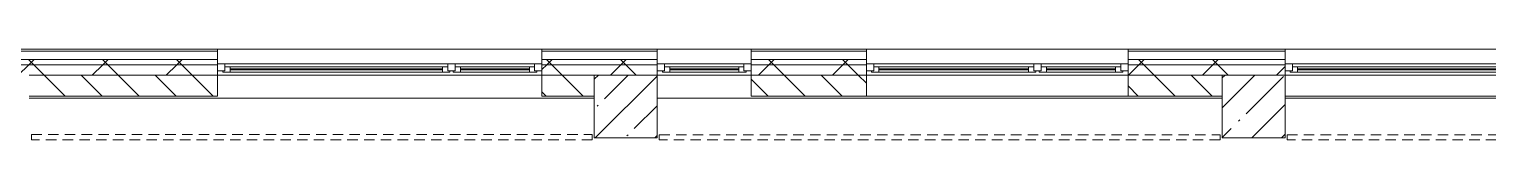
# Model space of a CAD drawing. Header units: millimetres. Extents: x 2623 to 211276, y -8553 to 29000.
# Drawn here: x 127026 to 140964, y 26479 to 27350 of the extents above; entities that cross this region are included whole.
import ezdxf

# ---------------------------------------------------------------- set-up
doc = ezdxf.new("R2010")
doc.units = ezdxf.units.MM
doc.linetypes.add('200_ШТРИХ__ш1_п0_6_', pattern=[160, 100, -60])
for name, color, linetype, lineweight in [('A-DETL-MBND-1', 7, '200_ШТРИХ__ш1_п0_6_', 9), ('A-GLAZ-1', 7, 'Continuous', 5), ('A-WALL', 7, 'Continuous', 9), ('A-WALL-3', 7, 'Continuous', 5), ('I-WALL-3', 7, 'Continuous', 5), ('S-COLS-2', 7, 'Continuous', 5)]:
    doc.layers.add(name, color=color, linetype=linetype, lineweight=lineweight)
pattern_1 = [(45, (84266.1, 0), (-353.5534, 353.5534), []), (135, (84266.1, 0), (-353.5534, -353.5534), [])]
pattern_2 = [(45, (84266.1, 0), (-285.123, 285.123), []), (45, (84551.2, 0), (-285.123, 285.123), [504.031, -100.806, 16.764, -84.042])]

# ---------------------------------------------------------------- blocks, each defined once
blk = doc.blocks.new('120_Окно_СКБ_2Ст - 120_Окно_СКБ_2Ст 3100х2500 _мал_створка слева_ 2-19089248-3_1_1_птичка')
at = {"layer": 'A-GLAZ-1'}
for p, q in [((-1550, -75), (-1550, -5)), ((-1550, -5), (-1480, -5)), ((1550, -5), (-1550, -5)), ((-1480, -75), (-1550, -75)), ((-1550, -75), (-1500, -75)), ((-1480, -75), (-1500, -75)), ((-1500, -75), (-1500, -85)), ((-1500, -85), (670, -85)), ((670, -85), (-1500, -85)), ((-1480, -5), (-1480, -75)), ((650, -35), (-1480, -35)), ((-1480, -35), (-1480, -75)), ((-1430, -85), (-1430, -35)), ((-1430, -55), (600, -55)), ((600, -65), (-1430, -65)), ((600, -85), (600, -35)), ((650, -75), (650, -5)), ((650, -5), (720, -5)), ((650, -75), (650, -35)), ((720, -75), (650, -75)), ((670, -75), (650, -75)), ((670, -75), (700, -75)), ((670, -85), (670, -75)), ((720, -75), (700, -75)), ((700, -75), (700, -85)), ((700, -85), (1500, -85)), ((1500, -85), (700, -85)), ((720, -5), (720, -75)), ((1480, -35), (720, -35)), ((720, -35), (720, -75)), ((770, -85), (770, -35)), ((770, -55), (1430, -55)), ((1430, -65), (770, -65)), ((1430, -85), (1430, -35)), ((1480, -75), (1480, -5)), ((1480, -5), (1550, -5)), ((1480, -75), (1480, -35)), ((1550, -75), (1480, -75)), ((1500, -75), (1480, -75)), ((1500, -75), (1550, -75)), ((1500, -85), (1500, -75)), ((1550, -5), (1550, -75))]:
    blk.add_line(p, q, dxfattribs=at)
blk = doc.blocks.new('120_Окно_СКБ_2Ст - 120_Окно_СКБ_2Ст 2500х2500 _мал створка справа_-23206729-3_1_1_птичка')
at = {"layer": 'A-GLAZ-1'}
for p, q in [((-1250, -75), (-1250, -5)), ((-1250, -5), (-1180, -5)), ((1250, -5), (-1250, -5)), ((-1180, -75), (-1250, -75)), ((-1250, -75), (-1200, -75)), ((-1180, -75), (-1200, -75)), ((-1200, -75), (-1200, -85)), ((-1200, -85), (370, -85)), ((370, -85), (-1200, -85)), ((-1180, -5), (-1180, -75)), ((350, -35), (-1180, -35)), ((-1180, -35), (-1180, -75)), ((-1130, -85), (-1130, -35)), ((-1130, -55), (300, -55)), ((300, -65), (-1130, -65)), ((300, -85), (300, -35)), ((350, -75), (350, -5)), ((350, -5), (420, -5)), ((350, -75), (350, -35)), ((420, -75), (350, -75)), ((370, -75), (350, -75)), ((370, -75), (400, -75)), ((370, -85), (370, -75)), ((420, -75), (400, -75)), ((400, -75), (400, -85)), ((400, -85), (1200, -85)), ((1200, -85), (400, -85)), ((420, -5), (420, -75)), ((1180, -35), (420, -35)), ((420, -35), (420, -75)), ((470, -85), (470, -35)), ((470, -55), (1130, -55)), ((1130, -65), (470, -65)), ((1130, -85), (1130, -35)), ((1180, -75), (1180, -5)), ((1180, -5), (1250, -5)), ((1180, -75), (1180, -35)), ((1250, -75), (1180, -75)), ((1200, -75), (1180, -75)), ((1200, -75), (1250, -75)), ((1200, -85), (1200, -75)), ((1250, -5), (1250, -75))]:
    blk.add_line(p, q, dxfattribs=at)
blk = doc.blocks.new('120_Окно_СКБ_1Ст - 120_Окно_СКБ_1Ст_900х2500_h_-21649151-3_1_1_птичка')
at = {"layer": 'A-GLAZ-1'}
for p, q in [((-450, -75), (-450, -5)), ((-450, -5), (-380, -5)), ((450, -5), (-450, -5)), ((-380, -75), (-450, -75)), ((-450, -75), (-400, -75)), ((-380, -75), (-400, -75)), ((-400, -75), (-400, -85)), ((-400, -85), (400, -85)), ((400, -85), (-400, -85)), ((-380, -5), (-380, -75)), ((380, -35), (-380, -35)), ((-380, -35), (-380, -75)), ((-330, -85), (-330, -35)), ((-330, -55), (330, -55)), ((330, -65), (-330, -65)), ((330, -85), (330, -35)), ((380, -75), (380, -5)), ((380, -5), (450, -5)), ((380, -75), (380, -35)), ((450, -75), (380, -75)), ((400, -75), (380, -75)), ((400, -75), (450, -75)), ((400, -85), (400, -75)), ((450, -5), (450, -75))]:
    blk.add_line(p, q, dxfattribs=at)

msp = doc.modelspace()

# ---------------------------------------------------------------- hatches: boundary and pattern name
at = {"layer": 'A-WALL-3'}
h = msp.add_hatch(dxfattribs=at)
h.set_pattern_fill('FP_71', color=256, style=0, pattern_type=2)
h.set_pattern_definition(pattern_1)
h.paths.add_polyline_path([(177426.1, 27200), (177476.1, 27200), (177476.1, 27250), (164616.1, 27250), (164616.1, 27200), (176558.7, 27200)])
h.paths.add_polyline_path([(160616.1, 27200), (161516.1, 27200), (161516.1, 27250), (160616.1, 27250)])
h.paths.add_polyline_path([(155076.1, 27200), (155076.1, 27250), (153876.1, 27250), (153876.1, 27200), (154185.8, 27200)])
h.paths.add_polyline_path([(150457, 27200), (151376.1, 27200), (151376.1, 27250), (147126.1, 27250), (147126.1, 27200), (148592.6, 27200)])
h.paths.add_polyline_path([(157176.1, 27200), (158516.1, 27200), (158516.1, 27250), (157176.1, 27250)])
h.paths.add_polyline_path([(145796, 27200), (146226.1, 27200), (146226.1, 27250), (144126.1, 27250), (144126.1, 27200), (144863.8, 27200)])
h.paths.add_polyline_path([(142999.4, 27200), (143226.1, 27200), (143226.1, 27250), (142126.1, 27250), (142126.1, 27200)])
h.paths.add_polyline_path([(138338.4, 27200), (139026.1, 27200), (139026.1, 27250), (137526.1, 27250), (137526.1, 27200)])
h.paths.add_polyline_path([(134609.6, 27200), (135026.1, 27200), (135026.1, 27250), (133926.4, 27250), (133926.4, 27200)])
h.paths.add_polyline_path([(132745.1, 27200), (133026.4, 27200), (133026.4, 27250), (131926.1, 27250), (131926.1, 27200)])
h.paths.add_polyline_path([(126326.1, 27200), (128826.1, 27200), (128826.1, 27250), (126326.1, 27250)])
h = msp.add_hatch(dxfattribs=at)
h.set_pattern_fill('FP_71', color=256, style=0, pattern_type=2)
h.set_pattern_definition(pattern_1)
h.paths.add_polyline_path([(177326.1, 27100), (177426.1, 27100), (177426.1, 27200), (164616.1, 27200), (164616.1, 27100), (176558.7, 27100)])
h.paths.add_polyline_path([(155076.1, 27100), (155076.1, 27200), (153876.1, 27200), (153876.1, 27100), (154185.8, 27100)])
h.paths.add_polyline_path([(158516.1, 27100), (158516.1, 27200), (157176.1, 27200), (157176.1, 27100), (157914.7, 27100)])
h.paths.add_polyline_path([(160616.1, 27100), (161516.1, 27100), (161516.1, 27200), (160616.1, 27200)])
h.paths.add_polyline_path([(151376.1, 27100), (151376.1, 27200), (147126.1, 27200), (147126.1, 27100), (150457, 27100)])
h.paths.add_polyline_path([(144126.1, 27100), (146226.1, 27100), (146226.1, 27200), (144126.1, 27200)])
h.paths.add_polyline_path([(143226.1, 27100), (143226.1, 27200), (142126.1, 27200), (142126.1, 27100), (142999.4, 27100)])
h.paths.add_polyline_path([(138338.4, 27100), (139026.1, 27100), (139026.1, 27200), (137526.1, 27200), (137526.1, 27100)])
h.paths.add_polyline_path([(134609.6, 27100), (135026.1, 27100), (135026.1, 27200), (133926.4, 27200), (133926.4, 27100)])
h.paths.add_polyline_path([(132745.1, 27100), (133026.4, 27100), (133026.4, 27200), (131926.1, 27200), (131926.1, 27100)])
h.paths.add_polyline_path([(128084.1, 27100), (128826.1, 27100), (128826.1, 27200), (126426.1, 27200), (126426.1, 27100), (127026.1, 27100)])
h = msp.add_hatch(dxfattribs=at)
h.set_pattern_fill('FP_69', color=256, style=0, pattern_type=2)
h.set_pattern_definition([(135, (84266.1, 0), (-176.7767, -176.7767), [])])
h.paths.add_polyline_path([(166304.5, 26900), (168466.1, 26900), (168466.1, 27100), (165416.1, 27100), (165416.1, 26900)])
h.paths.add_polyline_path([(164906.2, 26900), (164916.1, 26900), (164916.1, 27100), (164616.1, 27100), (164616.1, 26900)])
h.paths.add_polyline_path([(150426.1, 26900), (150426.1, 27100), (147126.1, 27100), (147126.1, 26900), (148592.6, 26900)])
h.paths.add_polyline_path([(153876.1, 26900), (154576.1, 26900), (154576.1, 27100), (153876.1, 27100)])
h.paths.add_polyline_path([(151376.1, 26900), (151376.1, 27100), (151026.1, 27100), (151026.1, 26900)])
h.paths.add_polyline_path([(157176.1, 26900), (157806.1, 26900), (157806.1, 27100), (157176.1, 27100)])
h.paths.add_polyline_path([(158306.1, 26900), (158516.1, 26900), (158516.1, 27100), (158306.1, 27100)])
h.paths.add_polyline_path([(161016.1, 26900), (161016.1, 27100), (160616.1, 27100), (160616.1, 26900), (160711.3, 26900)])
h.paths.add_polyline_path([(144126.1, 26900), (144426.1, 26900), (144426.1, 27100), (144126.1, 27100)])
h.paths.add_polyline_path([(142126.1, 26900), (143226.1, 26900), (143226.1, 27100), (142126.1, 27100)])
h.paths.add_polyline_path([(138426.1, 26900), (138426.1, 27100), (137526.1, 27100), (137526.1, 26900), (138338.4, 26900)])
h.paths.add_polyline_path([(145026.1, 26900), (146226.1, 26900), (146226.1, 27100), (145026.1, 27100)])
h.paths.add_polyline_path([(133926.4, 26900), (135026.1, 26900), (135026.1, 27100), (133926.4, 27100)])
h.paths.add_polyline_path([(132426.1, 26900), (132426.1, 27100), (131926.1, 27100), (131926.1, 26900)])
h.paths.add_polyline_path([(128826.1, 26900), (128826.1, 27100), (127026.1, 27100), (127026.1, 26900), (128084.1, 26900)])
at = {"layer": 'S-COLS-2'}
h = msp.add_hatch(dxfattribs=at)
h.set_pattern_fill('FP_67', color=256, style=0, pattern_type=2)
h.set_pattern_definition(pattern_2)
h.paths.add_polyline_path([(132745.1, 26500), (133026.1, 26500), (133026.1, 27100), (132426.1, 27100), (132426.1, 26500)])
h = msp.add_hatch(dxfattribs=at)
h.set_pattern_fill('FP_67', color=256, style=0, pattern_type=2)
h.set_pattern_definition(pattern_2)
h.paths.add_polyline_path([(139026.1, 26500), (139026.1, 27100), (138426.1, 27100), (138426.1, 26500)])

# ---------------------------------------------------------------- linework, layer by layer
at = {"layer": 'A-DETL-MBND-1'}
for p, q in [((127047.1, 26530), (127047.1, 26480)), ((127047.1, 26530), (132406.1, 26530)), ((132406.1, 26480), (132406.1, 26530)), ((133047.4, 26529), (133047.4, 26479)), ((133047.4, 26529), (138405.1, 26529)), ((138405.1, 26479), (138405.1, 26529)), ((139046.1, 26529), (139046.1, 26479)), ((139046.1, 26529), (144406.1, 26529)), ((132406.1, 26480), (127047.1, 26480)), ((138405.1, 26479), (133047.4, 26479)), ((144406.1, 26479), (139046.1, 26479))]:
    msp.add_line(p, q, dxfattribs=at)
at = {"layer": 'A-WALL'}
for p, q in [((128826.1, 27330), (126196.1, 27330)), ((133026.4, 27330), (131926.1, 27330)), ((135026.1, 27330), (133926.4, 27330)), ((139026.1, 27330), (137526.1, 27330)), ((128826.1, 27250), (126276.1, 27250)), ((128826.1, 27200), (126326.1, 27200)), ((133026.4, 27250), (131926.1, 27250)), ((133026.4, 27200), (131926.1, 27200)), ((135026.1, 27250), (133926.4, 27250)), ((135026.1, 27200), (133926.4, 27200)), ((139026.1, 27250), (137526.1, 27250)), ((139026.1, 27200), (137526.1, 27200))]:
    msp.add_line(p, q, dxfattribs=at)
at = {"layer": 'A-WALL-3'}
for p, q in [((153876.1, 27350), (126196.1, 27350)), ((128826.1, 26900), (128826.1, 27350)), ((131926.1, 27350), (131926.1, 26900)), ((133026.4, 26900), (133026.4, 27350)), ((133926.4, 27350), (133926.4, 26900)), ((135026.1, 26900), (135026.1, 27350)), ((137526.1, 27350), (137526.1, 26900)), ((139026.1, 27100), (139026.1, 27350)), ((154576.1, 27100), (127026.1, 27100)), ((132426.1, 26900), (132426.1, 27100)), ((133026.1, 27100), (133026.1, 26900)), ((138426.1, 26900), (138426.1, 27100)), ((127026.1, 26900), (128826.1, 26900)), ((131926.1, 26900), (132426.1, 26900)), ((133026.1, 26900), (133026.4, 26900)), ((133926.4, 26900), (135026.1, 26900)), ((137526.1, 26900), (138426.1, 26900))]:
    msp.add_line(p, q, dxfattribs=at)
at = {"layer": 'I-WALL-3'}
for p, q in [((128826.1, 27100), (131926.1, 27100)), ((133026.4, 27100), (133926.4, 27100)), ((135026.1, 27100), (137526.1, 27100)), ((139026.1, 27100), (142126.1, 27100)), ((137526.1, 26900), (135026.1, 26900)), ((142126.1, 26900), (139026.1, 26900)), ((132426.1, 26880), (127026.1, 26880)), ((138426.1, 26880), (133026.1, 26880)), ((144426.1, 26880), (139026.1, 26880))]:
    msp.add_line(p, q, dxfattribs=at)
at = {"layer": 'S-COLS-2'}
for p, q in [((133026.1, 27100), (132426.1, 27100)), ((132426.1, 27100), (132426.1, 26900)), ((133026.1, 26900), (133026.1, 27100)), ((139026.1, 27100), (138426.1, 27100)), ((138426.1, 27100), (138426.1, 26900)), ((139026.1, 26500), (139026.1, 27100)), ((132426.1, 26900), (132426.1, 26500)), ((133026.1, 26500), (133026.1, 26900)), ((138426.1, 26900), (138426.1, 26500)), ((132426.1, 26500), (133026.1, 26500)), ((138426.1, 26500), (139026.1, 26500))]:
    msp.add_line(p, q, dxfattribs=at)

# ---------------------------------------------------------------- block references
at = {"layer": 'A-GLAZ-1'}
for name, p in [('120_Окно_СКБ_2Ст - 120_Окно_СКБ_2Ст 3100х2500 _мал_створка слева_ 2-19089248-3_1_1_птичка', (130376.1, 27215)), ('120_Окно_СКБ_1Ст - 120_Окно_СКБ_1Ст_900х2500_h_-21649151-3_1_1_птичка', (133476.4, 27215)), ('120_Окно_СКБ_2Ст - 120_Окно_СКБ_2Ст 2500х2500 _мал створка справа_-23206729-3_1_1_птичка', (136276.1, 27215)), ('120_Окно_СКБ_2Ст - 120_Окно_СКБ_2Ст 3100х2500 _мал_створка слева_ 2-19089248-3_1_1_птичка', (140576.1, 27215))]:
    msp.add_blockref(name, p, dxfattribs=at)

doc.saveas('drawing.dxf')
